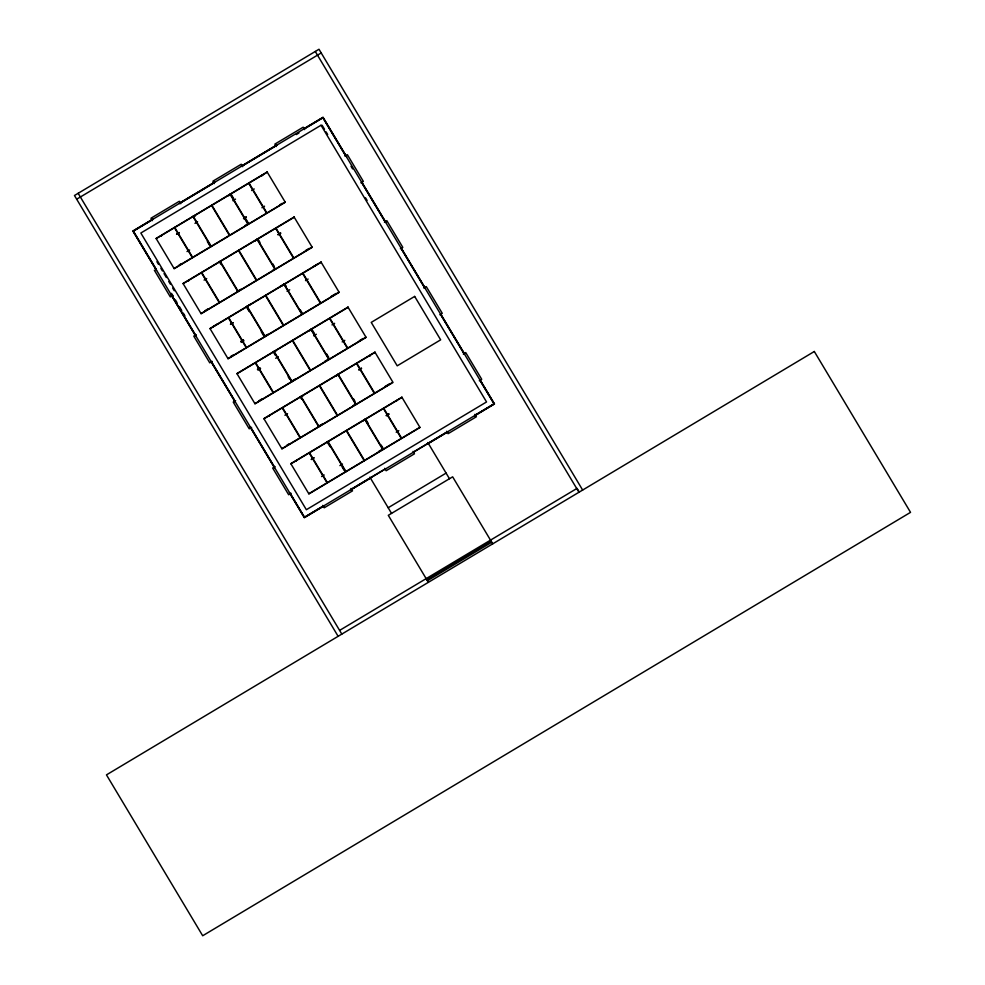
<?xml version="1.0" encoding="UTF-8"?>
<svg xmlns="http://www.w3.org/2000/svg" width="985" height="985" viewBox="0 0 985 985"><rect width="100%" height="100%" fill="white"/><g stroke="black" fill="none" stroke-linecap="round" stroke-linejoin="round"><path stroke-width="1.48" d="M76.67 199.216L321.208 52.956M152.687 219.175L132.876 231.019L156.48 270.469M180.415 202.578L214.742 182.053M241.153 166.256L276.81 144.918M304.537 128.333L323.031 117.277L346.621 156.726M151.813 220.123L133.394 231.143L156.258 269.373M179.455 203.6L213.671 183.124M242.618 165.812L276.834 145.349M304.476 128.813L322.895 117.794L345.76 156.024M296.313 134.563L298.947 132.987M156.209 238.616L174.456 227.707M174.776 227.51L193.023 216.601M193.343 216.417L211.578 205.496M211.898 205.311L230.145 194.39M230.465 194.205L248.712 183.296M249.033 183.099L267.28 172.19M161.072 235.797L161.885 235.316L161.245 236.08M228.151 195.683L229.123 195.473M262.49 175.145L261.69 175.625L262.663 175.416M176.561 234.098L179.184 232.534M176.697 234.319L179.307 232.755M194.993 223.373L197.603 221.81M232.879 200.706L235.501 199.142M251.631 190.524L254.241 188.96M344.972 156.147L347.385 154.707L363.354 181.4L360.941 182.853M187.002 251.544L189.625 249.981M243.517 218.473L246.127 216.909M243.64 218.695L246.262 217.131M261.936 207.749L264.546 206.185M179.11 265.027L181.523 263.586M244.97 225.627L248.589 223.472L245.708 218.645M279.715 204.855L282.129 203.402M174.086 268.511L192.334 257.602M192.654 257.405L210.901 246.496M211.221 246.299L228.163 236.166M229.788 235.193L248.023 224.284M248.343 224.088L266.59 213.179M266.91 212.994L285.157 202.073M183.148 283.668L201.396 272.759M201.716 272.562L219.963 261.653M220.283 261.456L238.53 250.547M238.85 250.35L257.085 239.441M257.417 239.244L275.652 228.335M275.972 228.138L294.219 217.229M188.985 280.639L188.024 280.848M255.263 241.005L255.903 240.242M172.72 295.438L170.306 296.879L154.325 270.173M277.992 234.59L280.602 233.026M278.127 234.812L280.737 233.248M204.092 280.109L206.702 278.558M204.843 310.792L208.463 308.637M237.176 291.462L240.796 289.295M273.128 269.952L275.541 268.511M305.449 250.621L309.068 248.454M201.026 313.562L219.273 302.641M219.593 302.457L237.841 291.535M238.161 291.351L256.408 280.429M256.728 280.245L274.975 269.336M275.295 269.139L293.53 258.23M293.85 258.033L312.097 247.124M196.2 334.691L193.786 336.131L209.756 362.837L212.169 361.396M384.421 222.105L386.834 220.665L402.803 247.37L400.39 248.811M212.772 326.798L217.599 323.917M251.138 303.86L246.312 306.741L249.205 311.568M279.851 286.684L284.677 283.791L286.118 286.204M313.39 266.615L318.217 263.734M210.1 328.707L228.335 317.798M228.655 317.601L246.903 306.692M247.223 306.507L265.47 295.586M265.79 295.401L284.037 284.48M284.357 284.296L302.604 273.374M302.924 273.19L321.159 262.281M230.453 324.188L233.063 322.624M230.588 324.41L233.199 322.846M287.091 291.326L289.701 289.775M305.522 280.614L308.133 279.05M240.759 341.413L243.369 339.85M240.894 341.635L243.504 340.071M241.35 342.398L243.96 340.835M230.576 356.558L232.989 355.117M267.735 334.334L264.115 336.501L261.234 331.674M331.194 296.387L336.02 293.493M227.978 358.602L244.92 348.468M246.546 347.496L264.78 336.587M265.1 336.39L283.348 325.481M283.668 325.284L301.915 314.375M302.235 314.178L320.482 303.269M320.802 303.084L339.037 292.163M237.04 373.758L255.287 362.849M255.607 362.652L273.842 351.743M274.175 351.546L292.41 340.638M292.73 340.441L310.977 329.532M311.297 329.335L329.544 318.426M329.864 318.229L348.111 307.32M276.416 350.672L275.443 350.882M309.955 330.615L308.982 330.812M257.393 369.227L260.015 367.664M275.689 358.281L278.299 356.718M313.71 335.836L316.333 334.272M332.007 324.902L334.617 323.339M257.984 370.2L260.594 368.636M235.649 400.649L233.236 402.089L249.205 428.795L251.618 427.355M423.87 288.063L426.283 286.623L442.265 313.328L439.852 314.769M342.189 341.918L344.799 340.354M258.723 400.883L262.342 398.716M291.055 381.552L295.882 378.659M324.594 361.483L328.214 359.328M359.34 340.712L362.96 338.544M254.918 403.641L273.165 392.732M273.485 392.547L291.732 381.626M292.052 381.441L310.287 370.52M310.607 370.335L328.855 359.414M329.175 359.229L347.422 348.321M347.742 348.124L365.989 337.215M263.98 418.797L282.227 407.888M282.547 407.692L300.794 396.783M301.114 396.586L319.362 385.677M319.682 385.492L337.917 374.571M338.237 374.386L356.484 363.465M356.804 363.28L375.051 352.371M303.195 395.441L302.555 396.192M358.823 369.72L361.433 368.156M358.946 369.941L361.569 368.378M284.924 415.251L287.534 413.688M286.881 445.208L289.295 443.767M318.007 426.591L322.834 423.71M352.741 405.808L356.361 403.641M385.073 386.477L389.9 383.584M281.858 448.692L300.105 437.783M300.425 437.586L318.672 426.677M318.992 426.48L337.239 415.571M337.56 415.375L355.794 404.466M356.127 404.269L374.362 393.36M374.682 393.163L391.624 383.03M275.098 466.607L272.685 468.047L288.667 494.753L291.08 493.313M463.319 354.021L465.733 352.581L481.714 379.287L479.301 380.727M290.932 463.849L309.167 452.928M309.487 452.743L327.734 441.834M328.054 441.637L346.301 430.728M346.621 430.531L364.869 419.622M365.189 419.425L383.424 408.516M383.756 408.319L401.991 397.411M311.285 459.318L313.895 457.754M311.42 459.539L314.03 457.976M386.219 415.522L388.829 413.959M386.342 415.744L388.964 414.18M321.59 476.555L324.2 474.992M339.887 465.61L342.497 464.046M396.204 432.218L398.814 430.654M378.486 451.573L383.313 448.692L381.146 445.072M308.81 493.731L327.045 482.822M327.365 482.625L345.612 471.716M345.932 471.532L364.179 460.611M364.499 460.426L382.746 449.505M383.067 449.32L401.314 438.411M401.634 438.214L419.869 427.305M322.908 506.167L304.476 517.187L290.292 493.46M350.537 489.631L384.766 469.168M413.712 451.844L446.611 432.169M475.57 414.845L493.99 403.825L479.793 380.099M324.163 505.847L304.353 517.691L289.405 492.709M350.574 490.05L370.372 478.205M428.475 443.447L448.286 431.602M474.696 415.805L494.507 403.961L480.348 380.284M388.176 507.743L446.094 473.108M339.616 630.4L577.062 488.363L579.279 492.069M426.837 579.759L491.183 541.258M427.416 580.719L491.761 542.23M582.652 490.05L318.992 49.25L74.466 195.51L338.126 636.31M315.286 51.466L578.946 492.254M361.569 181.72L385.96 222.487M401.683 248.786L425.286 288.236M441.021 314.535L464.612 353.984M361.532 182.385L385.184 221.921M401.745 249.611L424.609 287.829M441.169 315.508L464.034 353.738M351.029 166.28L352.605 168.915M322.132 125.28L324.508 129.244M326.084 131.879L327.66 134.514M365.534 197.825L367.11 200.472M304.624 129.601L303.183 127.188L274.864 144.118L276.305 146.531M474.942 414.34L476.383 416.754L448.077 433.695L446.636 431.282M492.722 543.831L452.644 476.826L388.299 515.327L428.377 582.332M427.81 442.536L449.456 478.735M397.214 400.366L396.401 400.846M242.692 166.65L241.239 164.236L212.932 181.166L214.373 183.579M413.01 451.389L414.451 453.802L386.132 470.744L384.692 468.331M230.785 193.7L233.679 198.527M257.738 238.752L259.905 242.372M272.648 263.685L274.089 266.098M300.314 309.93L302.481 313.55M311.617 328.842L314.51 333.669M326.54 353.775L328.707 357.395M353.48 398.814L354.92 401.227M365.509 418.933L368.39 423.759M230.355 194.008L248.466 224.284L266.701 213.376L248.602 183.099L211.787 205.114L229.899 235.39L248.146 224.481L230.034 194.205M257.294 239.059L275.406 269.336L293.653 258.415L275.541 228.138L238.727 250.165L256.839 280.429L275.086 269.521L256.974 239.244M311.186 329.15L329.298 359.427L347.533 348.505L329.421 318.229L292.619 340.244L310.731 370.52L328.965 359.611L310.866 329.335M338.126 374.189L356.238 404.466L374.485 393.557L356.373 363.28L319.559 385.295L337.67 415.571L355.917 404.663L337.806 374.386M365.066 419.228L383.177 449.505L401.424 438.596L383.313 408.319L346.511 430.334L364.61 460.611L382.857 449.702L364.745 419.425M282.843 285.293L282.042 285.773M336.895 375.654L336.094 376.135M363.674 420.423L362.874 420.903M369.892 477.183L391.55 513.382M193.22 216.22L211.332 246.496L229.579 235.587L211.467 205.311L174.653 227.326L192.764 257.602L211.012 246.693L192.9 216.417M220.172 261.259L238.272 291.535L256.519 280.626L238.407 250.35L201.605 272.365L219.717 302.641L237.951 291.732L219.84 261.456M274.052 351.349L292.163 381.626L310.41 370.717L292.299 340.441L255.484 362.455L273.596 392.732L291.843 381.823L273.731 351.546M300.991 396.401L319.103 426.677L337.35 415.756L319.238 385.492L282.436 407.507L300.536 437.783L318.783 426.862L300.671 396.586M327.943 441.44L346.055 471.716L364.29 460.808L346.178 430.531L309.376 452.546L327.488 482.822L345.723 471.913L327.623 441.637M207.343 241.584L209.509 245.203M219.372 261.702L220.812 264.115M273.264 351.78L275.418 355.4M288.174 376.726L289.615 379.139M300.203 396.832L301.644 399.245M327.143 441.871L330.037 446.697M342.054 466.816L344.221 470.436M180.748 203.698L179.307 201.285L150.988 218.214L152.441 220.628M351.066 488.437L352.519 490.85L324.2 507.792L322.76 505.379M296.596 460.549L295.796 461.029M156.923 261.714L158.499 264.362M160.863 268.314L162.439 270.949M164.015 273.584L166.391 277.548M168.755 281.501L170.331 284.136M172.695 288.1L174.271 290.735M171.476 293.37L173.052 296.005M175.416 299.957L177.004 302.592M179.369 306.544L181.732 310.509M183.308 313.144L184.885 315.779M171.23 294.416L195.683 335.282M211.443 361.643L235.095 401.19M250.867 427.552L274.519 467.087M171.415 295.451L195.806 336.217M210.753 361.212L235.132 401.978M250.079 426.961L274.458 467.727M78.16 193.306L341.82 634.094M322.969 117.535L133.135 231.081L304.414 517.445L494.248 403.887L322.969 117.535M321.024 125.243L140.843 233.026L306.36 509.725L486.541 401.954L321.024 125.243M174.333 227.51L156.098 238.432L174.197 268.708L192.444 257.787L174.333 227.51M267.157 171.993L248.922 182.902L267.034 213.179L285.268 202.27L267.157 171.993M195.412 215.259L194.784 216.023L195.412 215.259M201.285 272.562L183.038 283.471L201.149 313.747L219.384 302.838L201.285 272.562M294.109 217.032L275.862 227.954L293.973 258.23L312.22 247.309L294.109 217.032M228.225 317.601L209.977 328.522L228.089 358.799L246.336 347.877L228.225 317.601M246.792 306.507L228.545 317.416L246.656 347.693L264.903 336.771L246.792 306.507M265.359 295.401L247.112 306.31L265.224 336.587L283.458 325.678L265.359 295.401M283.914 284.296L265.679 295.204L283.791 325.481L302.026 314.572L283.914 284.296M302.481 273.19L284.234 284.099L302.346 314.375L320.593 303.466L302.481 273.19M321.048 262.084L302.801 272.993L320.913 303.269L339.16 292.36L321.048 262.084M255.164 362.652L236.929 373.561L255.029 403.838L273.276 392.929L255.164 362.652M347.988 307.123L329.753 318.044L347.853 348.321L366.1 337.399L347.988 307.123M414.66 296.411L371.234 322.39L397.214 365.829L440.652 339.837L414.66 296.411M282.116 407.692L263.869 418.613L281.981 448.889L300.216 437.968L282.116 407.692M374.94 352.174L356.693 363.083L374.805 393.36L393.04 382.451L374.94 352.174M269.656 415.498L269.016 416.261L269.656 415.498M370.262 355.314L369.621 356.077L370.262 355.314M309.056 452.743L290.809 463.652L308.921 493.928L327.168 483.019L309.056 452.743M401.88 397.214L383.633 408.135L401.745 438.411L419.992 427.49L401.88 397.214M814.312 351.485L106.466 774.875L202.688 935.75L910.534 512.348L814.312 351.485"/></g></svg>
